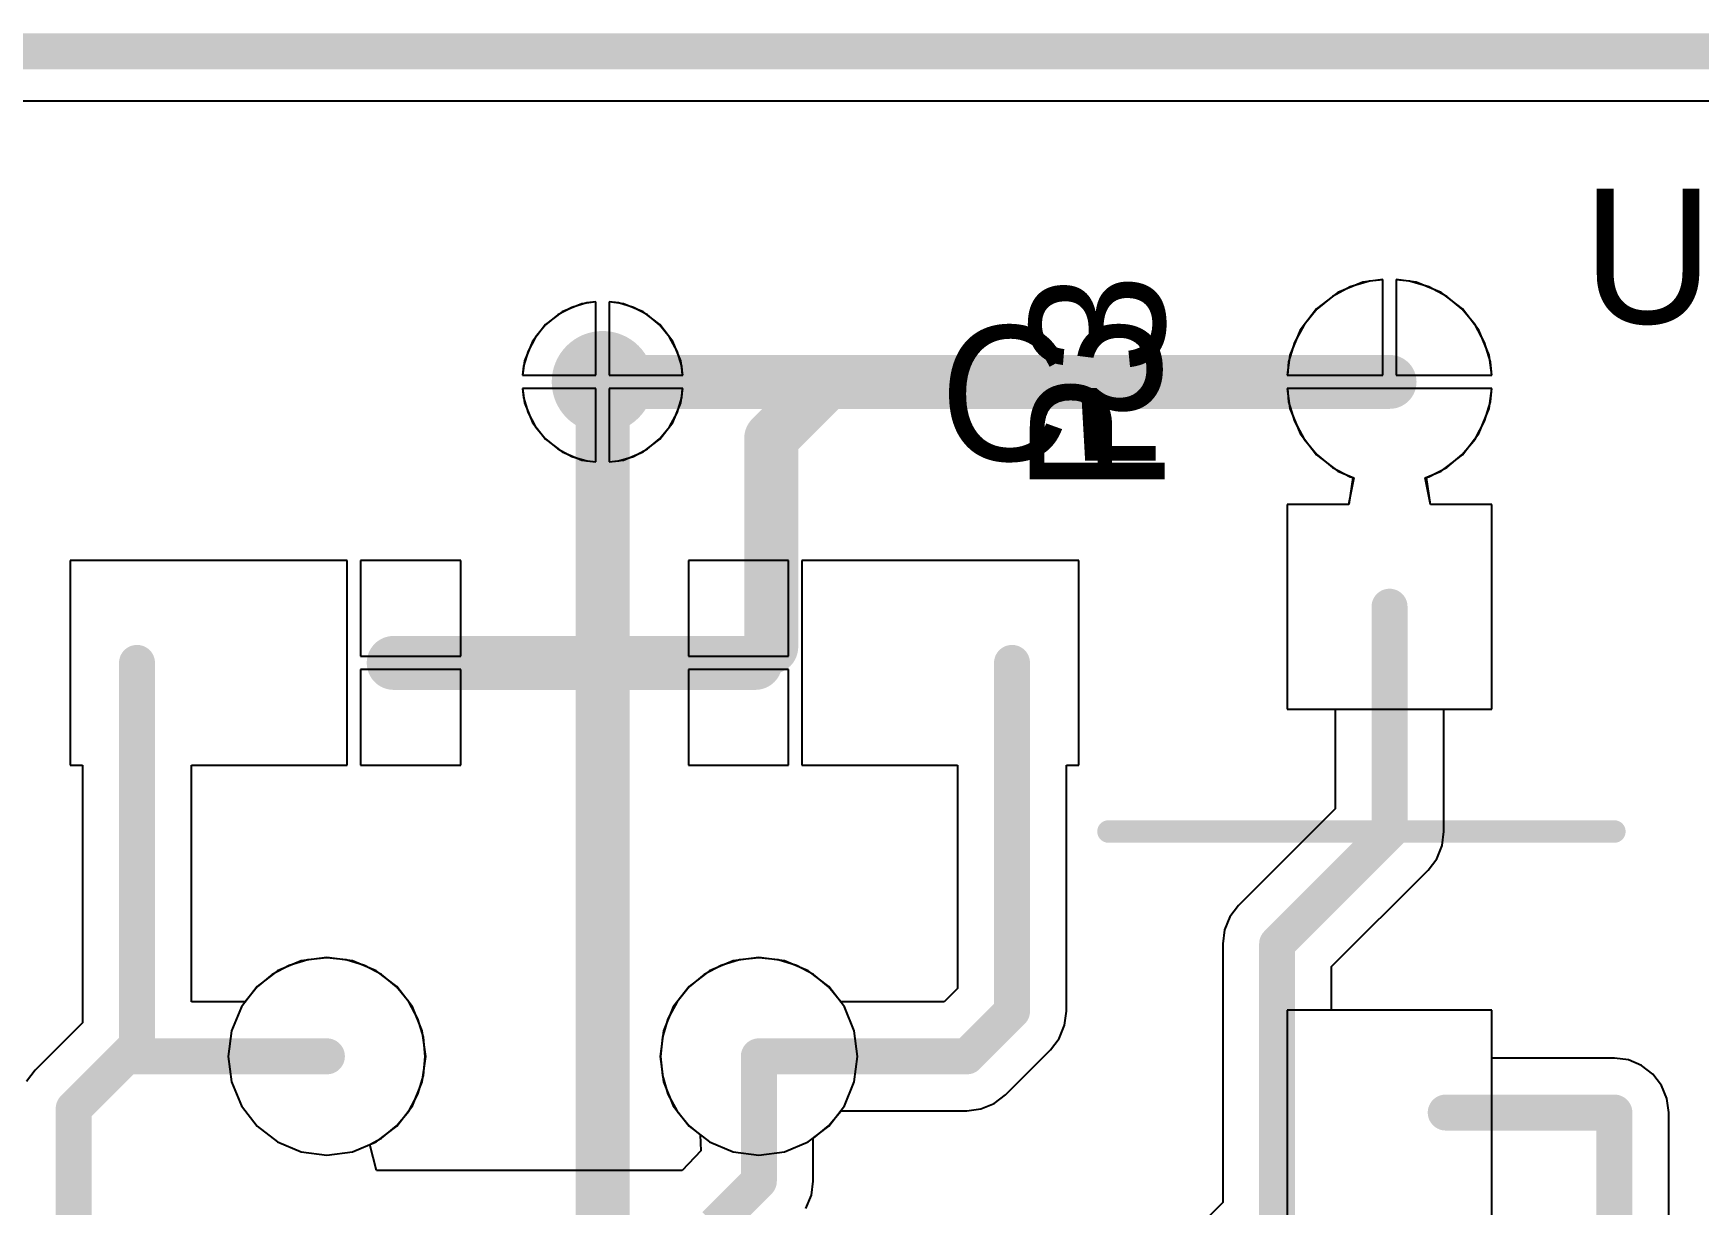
# Model space of a CAD drawing. Extents: x 49.8 to 124.2, y 49.8 to 92.2.
# Drawn here: x 69.77 to 88.58, y 78.97 to 92.2 of the extents above; entities that cross this region are included whole.
import ezdxf

# ---------------------------------------------------------------- set-up
doc = ezdxf.new("R2010")
doc.units = 0
for name, color, linetype in [('BOTTOMLAYER', 5, 'CONTINUOUS'), ('BOTTOMOVERLAY', 54, 'CONTINUOUS'), ('BOTTOMSOLDER', 6, 'CONTINUOUS'), ('MECHANICAL1', 6, 'CONTINUOUS'), ('MULTILAYER', 9, 'CONTINUOUS'), ('TOPLAYER', 1, 'CONTINUOUS'), ('TOPOVERLAY', 2, 'CONTINUOUS'), ('TOPSOLDER', 216, 'CONTINUOUS')]:
    doc.layers.add(name, color=color, linetype=linetype)

msp = doc.modelspace()

# ---------------------------------------------------------------- linework, layer by layer
at = {"layer": 'BOTTOMLAYER', "color": 0}
for p, q in [((50.8, 91.44), (123.19, 91.44)), ((84.863305, 89.40466751999999), (84.64532473999999, 89.33854369999999)), ((85.01500141999999, 89.4196078), (84.863305, 89.40466751999999)), ((85.01500141999999, 88.33999858), (85.01500141999999, 89.4196078)), ((85.316695, 89.40466751999999), (85.16499857999999, 89.4196078)), ((85.16499857999999, 89.4196078), (85.16499857999999, 88.33999858)), ((85.53467526, 89.33854369999999), (85.316695, 89.40466751999999)), ((84.44443106, 89.23116266), (84.26834556, 89.08665443999999)), ((84.64532473999999, 89.33854369999999), (84.44443106, 89.23116266)), ((85.73556894, 89.23116266), (85.53467526, 89.33854369999999)), ((85.91165443999999, 89.08665443999999), (85.73556894, 89.23116266)), ((75.6939939, 89.02229084), (75.55597791999999, 88.90902208)), ((75.85145865999999, 89.10645627999999), (75.6939939, 89.02229084)), ((76.02231429999999, 89.15828497999999), (75.85145865999999, 89.10645627999999)), ((76.12500141999999, 89.16839926), (76.02231429999999, 89.15828497999999)), ((76.12500141999999, 88.33999858), (76.12500141999999, 89.16839926)), ((76.3776857, 89.15828497999999), (76.27499858, 89.16839926)), ((76.27499858, 89.16839926), (76.27499858, 88.33999858)), ((76.54854134, 89.10645627999999), (76.3776857, 89.15828497999999)), ((76.7060061, 89.02229084), (76.54854134, 89.10645627999999)), ((76.84402208, 88.90902208), (76.7060061, 89.02229084)), ((84.26834556, 89.08665443999999), (84.12383734, 88.91056893999999)), ((86.05616266, 88.91056893999999), (85.91165443999999, 89.08665443999999)), ((75.55597791999999, 88.90902208), (75.44270915999999, 88.7710061)), ((76.95729084, 88.7710061), (76.84402208, 88.90902208)), ((84.12383734, 88.91056893999999), (84.0164563, 88.70967526)), ((86.16354369999999, 88.70967526), (86.05616266, 88.91056893999999)), ((75.44270915999999, 88.7710061), (75.35854372, 88.61354134)), ((77.04145627999999, 88.61354134), (76.95729084, 88.7710061)), ((84.0164563, 88.70967526), (83.95033248, 88.49169499999999)), ((86.22966751999999, 88.49169499999999), (86.16354369999999, 88.70967526)), ((75.30671502, 88.4426857), (75.29660074, 88.33999858)), ((75.35854372, 88.61354134), (75.30671502, 88.4426857)), ((77.09328497999999, 88.4426857), (77.04145627999999, 88.61354134)), ((77.10339925999999, 88.33999858), (77.09328497999999, 88.4426857)), ((83.95033248, 88.49169499999999), (83.9353922, 88.33999858)), ((86.2446078, 88.33999858), (86.22966751999999, 88.49169499999999)), ((75.29660074, 88.33999858), (76.12500141999999, 88.33999858)), ((76.27499858, 88.33999858), (77.10339925999999, 88.33999858)), ((83.9353922, 88.33999858), (85.01500141999999, 88.33999858)), ((85.16499857999999, 88.33999858), (86.2446078, 88.33999858)), ((76.12500141999999, 88.19000142), (75.29660074, 88.19000142)), ((75.29660074, 88.19000142), (75.30671502, 88.08731429999999)), ((75.30671502, 88.08731429999999), (75.35854372, 87.91645865999999)), ((76.12500141999999, 87.36160074), (76.12500141999999, 88.19000142)), ((77.10339925999999, 88.19000142), (76.27499858, 88.19000142)), ((76.27499858, 88.19000142), (76.27499858, 87.36160074)), ((77.04145627999999, 87.91645865999999), (77.09328497999999, 88.08731429999999)), ((77.09328497999999, 88.08731429999999), (77.10339925999999, 88.19000142)), ((86.2446078, 88.19000142), (83.9353922, 88.19000142)), ((83.9353922, 88.19000142), (83.95033248, 88.038305)), ((86.22966751999999, 88.038305), (86.2446078, 88.19000142)), ((75.35854372, 87.91645865999999), (75.44270915999999, 87.7589939)), ((76.95729084, 87.7589939), (77.04145627999999, 87.91645865999999)), ((83.95033248, 88.038305), (84.0164563, 87.82032473999999)), ((86.16354369999999, 87.82032473999999), (86.22966751999999, 88.038305)), ((75.44270915999999, 87.7589939), (75.55597791999999, 87.62097792)), ((76.84402208, 87.62097792), (76.95729084, 87.7589939)), ((84.0164563, 87.82032473999999), (84.12383734, 87.61943106)), ((86.05616266, 87.61943106), (86.16354369999999, 87.82032473999999)), ((75.55597791999999, 87.62097792), (75.6939939, 87.50770915999999)), ((75.6939939, 87.50770915999999), (75.85145865999999, 87.42354372)), ((76.54854134, 87.42354372), (76.7060061, 87.50770915999999)), ((76.7060061, 87.50770915999999), (76.84402208, 87.62097792)), ((84.12383734, 87.61943106), (84.26834556, 87.44334556)), ((85.91165443999999, 87.44334556), (86.05616266, 87.61943106)), ((75.85145865999999, 87.42354372), (76.02231429999999, 87.37171502)), ((76.02231429999999, 87.37171502), (76.12500141999999, 87.36160074)), ((76.27499858, 87.36160074), (76.3776857, 87.37171502)), ((76.3776857, 87.37171502), (76.54854134, 87.42354372)), ((84.26834556, 87.44334556), (84.44443106, 87.29883733999999)), ((84.44443106, 87.29883733999999), (84.64532473999999, 87.1914563)), ((85.53467526, 87.1914563), (85.73556894, 87.29883733999999)), ((85.73556894, 87.29883733999999), (85.91165443999999, 87.44334556)), ((84.67353143999999, 87.18289904), (84.62880711999999, 86.88139849999999)), ((84.64532473999999, 87.1914563), (84.67353143999999, 87.18289904)), ((85.50646856, 87.18289904), (85.53467526, 87.1914563)), ((85.55119288, 86.88139849999999), (85.50646856, 87.18289904)), ((84.62880711999999, 86.88139849999999), (83.9336015, 86.88139849999999)), ((83.9336015, 86.88139849999999), (83.9336015, 84.5686015)), ((86.2463985, 86.88139849999999), (85.55119288, 86.88139849999999)), ((86.2463985, 84.5686015), (86.2463985, 86.88139849999999)), ((73.31500195999999, 86.2463985), (70.18360106, 86.2463985)), ((70.18360106, 86.2463985), (70.18360106, 83.9336015)), ((73.31500195999999, 85.08974599999999), (73.31500195999999, 86.2463985)), ((74.59639894, 86.2463985), (73.46499912, 86.2463985)), ((73.46499912, 86.2463985), (73.46499912, 85.16499857999999)), ((74.59639894, 85.16499857999999), (74.59639894, 86.2463985)), ((78.30000088, 86.2463985), (77.16860106, 86.2463985)), ((77.16860106, 86.2463985), (77.16860106, 85.16499857999999)), ((78.30000088, 85.16499857999999), (78.30000088, 86.2463985)), ((81.58139894, 86.2463985), (78.44999804, 86.2463985)), ((78.44999804, 86.2463985), (78.44999804, 85.08974599999999)), ((81.58139894, 83.9336015), (81.58139894, 86.2463985)), ((73.31500195999999, 83.9336015), (73.31500195999999, 85.08974599999999)), ((73.46499912, 85.16499857999999), (74.59639894, 85.16499857999999)), ((77.16860106, 85.16499857999999), (78.30000088, 85.16499857999999)), ((78.44999804, 85.08974599999999), (78.44999804, 83.9336015)), ((74.59639894, 85.01500141999999), (73.46499912, 85.01500141999999)), ((73.46499912, 85.01500141999999), (73.46499912, 83.9336015)), ((74.59639894, 83.9336015), (74.59639894, 85.01500141999999)), ((78.30000088, 85.01500141999999), (77.16860106, 85.01500141999999)), ((77.16860106, 85.01500141999999), (77.16860106, 83.9336015)), ((78.30000088, 83.9336015), (78.30000088, 85.01500141999999)), ((83.9336015, 84.5686015), (84.47513966, 84.5686015)), ((84.47513966, 84.5686015), (84.47513966, 83.43968326)), ((85.70486034, 83.185), (85.70486034, 84.5686015)), ((85.70486034, 84.5686015), (86.2463985, 84.5686015)), ((70.18360106, 83.9336015), (70.32514001999999, 83.9336015)), ((70.32514001999999, 83.9336015), (70.32514001999999, 81.02468428)), ((71.55486069999999, 81.25986033999999), (71.55486069999999, 83.9336015)), ((71.55486069999999, 83.9336015), (73.31500195999999, 83.9336015)), ((73.46499912, 83.9336015), (74.59639894, 83.9336015)), ((77.16860106, 83.9336015), (78.30000088, 83.9336015)), ((78.44999804, 83.9336015), (80.2101393, 83.9336015)), ((80.2101393, 83.9336015), (80.2101393, 81.40968477999999)), ((81.43985998, 81.15500152), (81.43985998, 83.9336015)), ((81.43985998, 83.9336015), (81.58139894, 83.9336015)), ((84.47513966, 83.43968326), (83.3852282, 82.3497718)), ((85.68391041999999, 83.02586138), (85.70486034, 83.185)), ((85.62248559999999, 82.87756856), (85.68391041999999, 83.02586138)), ((85.5247718, 82.7502282), (85.62248559999999, 82.87756856)), ((84.43486034, 81.66031674), (85.5247718, 82.7502282)), ((85.5247718, 82.7502282), (85.52477434, 82.75022566)), ((85.52477434, 82.75022566), (85.5247718, 82.7502282)), ((83.28751439999999, 82.22243144), (83.22608958, 82.07413862)), ((83.3852282, 82.3497718), (83.28751439999999, 82.22243144)), ((83.22608958, 82.07413862), (83.20513966, 81.91499999999999)), ((83.20513966, 81.91499999999999), (83.20513966, 78.99468326)), ((72.65954988, 81.6721252), (72.467343, 81.56938982)), ((72.86810674, 81.73539152), (72.65954988, 81.6721252)), ((73.08499988, 81.75675292), (72.86810674, 81.73539152)), ((73.30189302, 81.73539152), (73.08499988, 81.75675292)), ((73.51044988, 81.6721252), (73.30189302, 81.73539152)), ((73.70265676, 81.56938982), (73.51044988, 81.6721252)), ((77.53955028, 81.6721252), (77.3473434, 81.56938982)), ((77.74810714, 81.73539152), (77.53955028, 81.6721252)), ((77.96500028, 81.75675292), (77.74810714, 81.73539152)), ((78.18189342, 81.73539152), (77.96500028, 81.75675292)), ((78.39045028, 81.6721252), (78.18189342, 81.73539152)), ((78.58265716, 81.56938982), (78.39045028, 81.6721252)), ((84.43486034, 81.1663985), (84.43486034, 81.66031674)), ((72.467343, 81.56938982), (72.29887242, 81.43112746)), ((73.87112734, 81.43112746), (73.70265676, 81.56938982)), ((77.3473434, 81.56938982), (77.17887282, 81.43112746)), ((78.75112774, 81.43112746), (78.58265716, 81.56938982)), ((72.29887242, 81.43112746), (72.16061006, 81.26265688)), ((74.0093897, 81.26265688), (73.87112734, 81.43112746)), ((77.17887282, 81.43112746), (77.04061046, 81.26265688)), ((78.8893901, 81.26265688), (78.75112774, 81.43112746)), ((80.2101393, 81.40968477999999), (80.06031485999999, 81.25986033999999)), ((72.15911654, 81.25986033999999), (71.55486069999999, 81.25986033999999)), ((72.16061006, 81.26265688), (72.15911654, 81.25986033999999)), ((74.11212508, 81.07045), (74.0093897, 81.26265688)), ((77.04061046, 81.26265688), (76.93787508, 81.07045)), ((78.89088362, 81.25986033999999), (78.8893901, 81.26265688)), ((80.06031485999999, 81.25986033999999), (78.89088362, 81.25986033999999)), ((81.41891006, 80.99586289999999), (81.43985998, 81.15500152)), ((86.2463985, 81.1663985), (84.43486034, 81.1663985)), ((86.2463985, 80.62486034), (86.2463985, 81.1663985)), ((70.32514001999999, 81.02468428), (69.79022617999999, 80.48977044)), ((74.1753914, 80.86189313999999), (74.11212508, 81.07045)), ((76.93787508, 81.07045), (76.87460876, 80.86189313999999)), ((81.35748523999999, 80.84757262), (81.41891006, 80.99586289999999)), ((74.1967528, 80.645), (74.1753914, 80.86189313999999)), ((76.87460876, 80.86189313999999), (76.85324736, 80.645)), ((80.74976991999999, 80.21022819999999), (81.25977144, 80.72022971999999)), ((81.25977144, 80.72022971999999), (81.35748523999999, 80.84757008)), ((81.35748778, 80.84756754), (81.35748523999999, 80.84757262)), ((81.35748523999999, 80.84757008), (81.35748778, 80.84756754)), ((74.1753914, 80.42810686), (74.1967528, 80.645)), ((76.85324736, 80.645), (76.87460876, 80.42810686)), ((87.63, 80.62486034), (86.2463985, 80.62486034)), ((87.78913861999999, 80.60391041999999), (87.63, 80.62486034)), ((87.93743144, 80.54248559999999), (87.78913861999999, 80.60391041999999)), ((88.06477179999999, 80.4447718), (87.93743144, 80.54248559999999)), ((69.79022617999999, 80.48977044), (69.69251238, 80.36243008)), ((74.11212508, 80.21955), (74.1753914, 80.42810686)), ((76.87460876, 80.42810686), (76.93787508, 80.21955)), ((88.1624856, 80.31743144), (88.06477179999999, 80.4447718)), ((74.0093897, 80.02734312), (74.11212508, 80.21955)), ((76.93787508, 80.21955), (77.04061046, 80.02734312)), ((80.62242956, 80.1125144), (80.74976991999999, 80.21022819999999)), ((80.74976991999999, 80.21022819999999), (80.74977245999999, 80.21022565999999)), ((80.74977245999999, 80.21022565999999), (80.74976991999999, 80.21022819999999)), ((88.22391042, 80.16913862), (88.1624856, 80.31743144)), ((88.24486033999999, 80.00999999999999), (88.22391042, 80.16913862)), ((73.87112734, 79.85887254), (74.0093897, 80.02734312)), ((77.04061046, 80.02734312), (77.17887282, 79.85887254)), ((78.75112774, 79.85887254), (78.8893901, 80.02734312)), ((78.8893901, 80.02734312), (78.89088362, 80.03013965999999)), ((78.89088362, 80.03013965999999), (80.31499812, 80.03013965999999)), ((80.31499812, 80.03013965999999), (80.47413673999999, 80.05108958)), ((80.47413673999999, 80.05108958), (80.62242956, 80.1125144)), ((88.24486033999999, 76.20000254), (88.24486033999999, 80.00999999999999)), ((73.70265676, 79.72061018), (73.87112734, 79.85887254)), ((77.17887282, 79.85887254), (77.30029243999999, 79.7592258)), ((78.58265716, 79.72061018), (78.75112774, 79.85887254)), ((73.57153942, 79.6505265), (73.70265676, 79.72061018)), ((73.6455982, 79.35486034), (73.57153942, 79.6505265)), ((77.30029243999999, 79.7592258), (77.30931197999999, 79.57561174)), ((78.57986061999999, 79.71911666), (78.58265716, 79.72061018)), ((78.57986061999999, 79.23500028), (78.57986061999999, 79.71911666)), ((77.30931197999999, 79.57561174), (77.09913714, 79.35486034)), ((77.09913714, 79.35486034), (73.6455982, 79.35486034)), ((78.5589107, 79.07586166), (78.57986061999999, 79.23500028)), ((78.49748588, 78.92756883999999), (78.5589107, 79.07586166)), ((83.20513966, 78.99468326), (82.11522819999999, 77.90477179999999))]:
    msp.add_line(p, q, dxfattribs=at)
for points, const_width in [([(75.82499948, 88.265, 1), (76.57500051999999, 88.265, 1)], 0.2499995), ([(76.0476, 88.265, 1), (76.35239999999999, 88.265, 1)], 0.3048), ([(78.5876, 88.265, 1), (78.8924, 88.265, 1)], 0.3048), ([(78.5876, 88.265, 1), (78.8924, 88.265, 1)], 0.3048), ([(78.5876, 88.265, 1), (78.8924, 88.265, 1)], 0.3048), ([(84.93759999999999, 88.265, 1), (85.24239999999999, 88.265, 1)], 0.3048), ([(77.95259999999999, 87.63, 1), (78.25739999999999, 87.63, 1)], 0.3048), ([(77.95259999999999, 87.63, 1), (78.25739999999999, 87.63, 1)], 0.3048), ([(84.9884, 85.725, 1), (85.1916, 85.725, 1)], 0.2032), ([(77.95259999999999, 85.27000217999999, 1), (78.25739999999999, 85.27000217999999, 1)], 0.3048), ([(70.83840036, 85.08999745999999, 1), (71.04160035999999, 85.08999745999999, 1)], 0.2032), ([(73.68759964, 85.08999745999999, 1), (73.99239964, 85.08999745999999, 1)], 0.3048), ([(77.77259527999999, 85.08999745999999, 1), (78.07739527999999, 85.08999745999999, 1)], 0.3048), ([(77.77259527999999, 85.08999745999999, 1), (78.07739527999999, 85.08999745999999, 1)], 0.3048), ([(77.77260036, 85.09000254, 1), (78.07740036, 85.09000254, 1)], 0.3048), ([(80.72339964, 85.08999999999999, 1), (80.92659963999999, 85.08999999999999, 1)], 0.2032), ([(84.9884, 83.185, 1), (85.1916, 83.185, 1)], 0.2032), ([(84.9884, 83.185, 1), (85.1916, 83.185, 1)], 0.2032), ([(83.71839999999999, 81.91499999999999, 1), (83.9216, 81.91499999999999, 1)], 0.2032), ([(83.71839999999999, 81.91499999999999, 1), (83.9216, 81.91499999999999, 1)], 0.2032), ([(80.72339964, 81.15500152, 1), (80.92659963999999, 81.15500152, 1)], 0.2032), ([(80.72339964, 81.15500152, 1), (80.92659963999999, 81.15500152, 1)], 0.2032), ([(70.83840036, 80.77000102, 1), (71.04160035999999, 80.77000102, 1)], 0.2032), ([(70.83840036, 80.77000102, 1), (71.04160035999999, 80.77000102, 1)], 0.2032), ([(70.71339934, 80.645, 1), (70.91659933999999, 80.645, 1)], 0.2032), ([(70.71339934, 80.645, 1), (70.91659933999999, 80.645, 1)], 0.2032), ([(70.71339934, 80.645, 1), (70.91659933999999, 80.645, 1)], 0.2032), ([(72.98339988, 80.645, 1), (73.18659988, 80.645, 1)], 0.2032), ([(77.86340028, 80.645, 1), (78.06660027999999, 80.645, 1)], 0.2032), ([(77.86340028, 80.645, 1), (78.06660027999999, 80.645, 1)], 0.2032), ([(80.21339812, 80.645, 1), (80.41659811999999, 80.645, 1)], 0.2032), ([(80.21339812, 80.645, 1), (80.41659811999999, 80.645, 1)], 0.2032), ([(70.12339798, 80.05499864, 1), (70.32659798, 80.05499864, 1)], 0.2032), ([(70.12339798, 80.05499864, 1), (70.32659798, 80.05499864, 1)], 0.2032), ([(85.62339999999999, 80.00999999999999, 1), (85.8266, 80.00999999999999, 1)], 0.2032), ([(87.52839999999999, 80.00999999999999, 1), (87.7316, 80.00999999999999, 1)], 0.2032), ([(87.52839999999999, 80.00999999999999, 1), (87.7316, 80.00999999999999, 1)], 0.2032), ([(77.86340028, 79.23500028, 1), (78.06660027999999, 79.23500028, 1)], 0.2032), ([(77.86340028, 79.23500028, 1), (78.06660027999999, 79.23500028, 1)], 0.2032)]:
    msp.add_lwpolyline(points, format="xyb", close=True, dxfattribs=dict(at, const_width=const_width))
for points, const_width in [([(76.19999999999999, 88.265), (78.74, 88.265)], 0.6095999999999999), ([(78.10499999999999, 87.63), (78.74, 88.265)], 0.6095999999999999), ([(78.74, 88.265), (85.08999999999999, 88.265)], 0.6095999999999999), ([(78.10499999999999, 85.27000217999999), (78.10499999999999, 87.63)], 0.6095999999999999), ([(85.08999999999999, 83.185), (85.08999999999999, 85.725)], 0.4064), ([(70.94000036, 80.77000102), (70.94000036, 85.08999745999999)], 0.4064), ([(73.83999964, 85.08999745999999), (77.92499527999999, 85.08999745999999)], 0.6095999999999999), ([(77.92499527999999, 85.08999745999999), (77.92500036, 85.09000254)], 0.6095999999999999), ([(80.82499964, 81.15500152), (80.82499964, 85.08999999999999)], 0.4064), ([(83.82, 81.91499999999999), (85.08999999999999, 83.185)], 0.4064), ([(83.82, 78.74), (83.82, 81.91499999999999)], 0.4064), ([(80.31499812, 80.645), (80.82499964, 81.15500152)], 0.4064), ([(70.81499934, 80.645), (70.94000036, 80.77000102)], 0.4064), ([(70.22499798, 80.05499864), (70.81499934, 80.645)], 0.4064), ([(70.81499934, 80.645), (73.08499988, 80.645)], 0.4064), ([(77.96500028, 79.23500028), (77.96500028, 80.645)], 0.4064), ([(77.96500028, 80.645), (80.31499812, 80.645)], 0.4064), ([(70.22499798, 72.77999922), (70.22499798, 80.05499864)], 0.4064), ([(85.725, 80.00999999999999), (87.63, 80.00999999999999)], 0.4064), ([(87.63, 76.19999999999999), (87.63, 80.00999999999999)], 0.4064), ([(77.47, 78.74), (77.96500028, 79.23500028)], 0.4064)]:
    msp.add_lwpolyline(points, dxfattribs=dict(at, const_width=const_width))
at = {"layer": 'BOTTOMOVERLAY', "color": 0, "const_width": 0.254}
msp.add_lwpolyline([(81.91499999999999, 83.185), (87.63, 83.185)], dxfattribs=at)
at = {"layer": 'BOTTOMOVERLAY', "color": 0, "const_width": 0.127}
for points in [[(81.8515, 83.185, 1), (81.9785, 83.185, 1)], [(87.56649999999999, 83.185, 1), (87.6935, 83.185, 1)]]:
    msp.add_lwpolyline(points, format="xyb", close=True, dxfattribs=at)
at = {"layer": 'BOTTOMSOLDER', "color": 0, "const_width": 0.32500062}
msp.add_lwpolyline([(75.78749891999999, 88.265, 1), (76.61250108, 88.265, 1)], format="xyb", close=True, dxfattribs=at)
at = {"layer": 'MECHANICAL1', "color": 0, "const_width": 0.4064}
msp.add_lwpolyline([(49.99999906, 91.99999887999999), (124.00000092, 91.99999887999999)], dxfattribs=at)
at = {"layer": 'MULTILAYER', "color": 0, "const_width": 0.2499995}
msp.add_lwpolyline([(75.82499948, 88.265, 1), (76.57500051999999, 88.265, 1)], format="xyb", close=True, dxfattribs=at)
at = {"layer": 'TOPLAYER', "color": 0}
for p, q in [((50.8, 91.44), (123.19, 91.44)), ((84.78811845999999, 89.39163477999999), (84.50681091999999, 89.27511228)), ((85.01500141999999, 89.42150518), (84.78811845999999, 89.39163477999999)), ((85.01500141999999, 88.33999858), (85.01500141999999, 89.42150518)), ((85.39188154, 89.39163477999999), (85.16499857999999, 89.42150518)), ((85.16499857999999, 89.42150518), (85.16499857999999, 88.33999858)), ((85.67318908, 89.27511228), (85.39188154, 89.39163477999999)), ((84.50681091999999, 89.27511228), (84.26524676, 89.08975324)), ((85.91475324, 89.08975324), (85.67318908, 89.27511228)), ((75.74289144, 89.05673832), (75.55354967999999, 88.91145032)), ((75.96338376, 89.1480691), (75.74289144, 89.05673832)), ((76.12500141999999, 89.16934667999999), (75.96338376, 89.1480691)), ((76.12500141999999, 88.33999858), (76.12500141999999, 89.16934667999999)), ((76.43661623999999, 89.1480691), (76.27499858, 89.16934667999999)), ((76.27499858, 89.16934667999999), (76.27499858, 88.33999858)), ((76.65710856, 89.05673832), (76.43661623999999, 89.1480691)), ((76.84645032, 88.91145032), (76.65710856, 89.05673832)), ((84.26524676, 89.08975324), (84.07988772, 88.84818908)), ((86.10011227999999, 88.84818908), (85.91475324, 89.08975324)), ((75.55354967999999, 88.91145032), (75.40826168, 88.72210856)), ((76.99173832, 88.72210856), (76.84645032, 88.91145032)), ((84.07988772, 88.84818908), (83.96336522, 88.56688154)), ((86.21663477999999, 88.56688154), (86.10011227999999, 88.84818908)), ((75.40826168, 88.72210856), (75.3169309, 88.50161623999999)), ((77.08306909999999, 88.50161623999999), (76.99173832, 88.72210856)), ((75.3169309, 88.50161623999999), (75.29565332, 88.33999858)), ((77.10434667999999, 88.33999858), (77.08306909999999, 88.50161623999999)), ((83.96336522, 88.56688154), (83.93349481999999, 88.33999858)), ((86.24650518, 88.33999858), (86.21663477999999, 88.56688154)), ((75.29565332, 88.33999858), (76.12500141999999, 88.33999858)), ((76.27499858, 88.33999858), (77.10434667999999, 88.33999858)), ((83.93349481999999, 88.33999858), (85.01500141999999, 88.33999858)), ((85.16499857999999, 88.33999858), (86.24650518, 88.33999858)), ((76.12500141999999, 88.19000142), (75.29565332, 88.19000142)), ((75.29565332, 88.19000142), (75.3169309, 88.02838376)), ((76.12500141999999, 87.36065332), (76.12500141999999, 88.19000142)), ((77.10434667999999, 88.19000142), (76.27499858, 88.19000142)), ((76.27499858, 88.19000142), (76.27499858, 87.36065332)), ((77.08306909999999, 88.02838376), (77.10434667999999, 88.19000142)), ((86.24650518, 88.19000142), (83.93349481999999, 88.19000142)), ((83.93349481999999, 88.19000142), (83.96336522, 87.96311845999999)), ((86.21663477999999, 87.96311845999999), (86.24650518, 88.19000142)), ((75.3169309, 88.02838376), (75.40826168, 87.80789143999999)), ((76.99173832, 87.80789143999999), (77.08306909999999, 88.02838376)), ((83.96336522, 87.96311845999999), (84.07988772, 87.68181091999999)), ((86.10011227999999, 87.68181091999999), (86.21663477999999, 87.96311845999999)), ((75.40826168, 87.80789143999999), (75.55354967999999, 87.61854968)), ((76.84645032, 87.61854968), (76.99173832, 87.80789143999999)), ((84.07988772, 87.68181091999999), (84.26524676, 87.44024676)), ((85.91475324, 87.44024676), (86.10011227999999, 87.68181091999999)), ((75.55354967999999, 87.61854968), (75.74289144, 87.47326168)), ((76.65710856, 87.47326168), (76.84645032, 87.61854968)), ((75.74289144, 87.47326168), (75.96338376, 87.3819309)), ((75.96338376, 87.3819309), (76.12500141999999, 87.36065332)), ((76.27499858, 87.36065332), (76.43661623999999, 87.3819309)), ((76.43661623999999, 87.3819309), (76.65710856, 87.47326168)), ((84.26524676, 87.44024676), (84.50681091999999, 87.25488772)), ((85.67318908, 87.25488772), (85.91475324, 87.44024676)), ((84.50681091999999, 87.25488772), (84.68677754, 87.18034125999999)), ((84.68677754, 87.18034125999999), (84.6273136, 86.88139849999999)), ((85.49322246, 87.18034125999999), (85.67318908, 87.25488772)), ((85.5526864, 86.88139849999999), (85.49322246, 87.18034125999999)), ((84.6273136, 86.88139849999999), (83.9336015, 86.88139849999999)), ((83.9336015, 86.88139849999999), (83.9336015, 84.5686015)), ((86.2463985, 86.88139849999999), (85.5526864, 86.88139849999999)), ((86.2463985, 84.5686015), (86.2463985, 86.88139849999999)), ((83.9336015, 84.5686015), (86.2463985, 84.5686015)), ((72.79617139999999, 81.72292266), (72.52702792, 81.61143698)), ((73.08499988, 81.76094646), (72.79617139999999, 81.72292266)), ((73.37382835999999, 81.72292266), (73.08499988, 81.76094646)), ((73.64297184, 81.61143698), (73.37382835999999, 81.72292266)), ((77.67617179999999, 81.72292266), (77.40702832, 81.61143698)), ((77.96500028, 81.76094646), (77.67617179999999, 81.72292266)), ((78.25382875999999, 81.72292266), (77.96500028, 81.76094646)), ((78.52297224, 81.61143698), (78.25382875999999, 81.72292266)), ((72.52702792, 81.61143698), (72.29590569999999, 81.43409418)), ((73.87409405999999, 81.43409418), (73.64297184, 81.61143698)), ((77.40702832, 81.61143698), (77.17590609999999, 81.43409418)), ((78.75409445999999, 81.43409418), (78.52297224, 81.61143698)), ((72.29590569999999, 81.43409418), (72.1185629, 81.20297196)), ((74.05143686, 81.20297196), (73.87409405999999, 81.43409418)), ((77.17590609999999, 81.43409418), (76.9985633, 81.20297196)), ((78.93143726, 81.20297196), (78.75409445999999, 81.43409418)), ((72.1185629, 81.20297196), (72.00707722, 80.93382848)), ((74.16292254, 80.93382848), (74.05143686, 81.20297196)), ((76.9985633, 81.20297196), (76.88707762, 80.93382848)), ((79.04292294, 80.93382848), (78.93143726, 81.20297196)), ((86.2463985, 81.1663985), (83.9336015, 81.1663985)), ((83.9336015, 81.1663985), (83.9336015, 78.8536015)), ((86.2463985, 78.8536015), (86.2463985, 81.1663985)), ((72.00707722, 80.93382848), (71.96905342, 80.645)), ((74.20094634, 80.645), (74.16292254, 80.93382848)), ((76.88707762, 80.93382848), (76.84905382, 80.645)), ((79.08094674, 80.645), (79.04292294, 80.93382848)), ((71.96905342, 80.645), (72.00707722, 80.35617151999999)), ((74.16292254, 80.35617151999999), (74.20094634, 80.645)), ((76.84905382, 80.645), (76.88707762, 80.35617151999999)), ((79.04292294, 80.35617151999999), (79.08094674, 80.645)), ((72.00707722, 80.35617151999999), (72.1185629, 80.08702803999999)), ((74.05143686, 80.08702803999999), (74.16292254, 80.35617151999999)), ((76.88707762, 80.35617151999999), (76.9985633, 80.08702803999999)), ((78.93143726, 80.08702803999999), (79.04292294, 80.35617151999999)), ((72.1185629, 80.08702803999999), (72.29590569999999, 79.85590581999999)), ((73.87409405999999, 79.85590581999999), (74.05143686, 80.08702803999999)), ((76.9985633, 80.08702803999999), (77.17590609999999, 79.85590581999999)), ((78.75409445999999, 79.85590581999999), (78.93143726, 80.08702803999999)), ((72.29590569999999, 79.85590581999999), (72.52702792, 79.67856302)), ((73.64297184, 79.67856302), (73.87409405999999, 79.85590581999999)), ((77.17590609999999, 79.85590581999999), (77.40702832, 79.67856302)), ((78.52297224, 79.67856302), (78.75409445999999, 79.85590581999999)), ((72.52702792, 79.67856302), (72.79617139999999, 79.56707734)), ((73.37382835999999, 79.56707734), (73.64297184, 79.67856302)), ((77.40702832, 79.67856302), (77.67617179999999, 79.56707734)), ((78.25382875999999, 79.56707734), (78.52297224, 79.67856302)), ((72.79617139999999, 79.56707734), (73.08499988, 79.52905353999999)), ((73.08499988, 79.52905353999999), (73.37382835999999, 79.56707734)), ((77.67617179999999, 79.56707734), (77.96500028, 79.52905353999999)), ((77.96500028, 79.52905353999999), (78.25382875999999, 79.56707734))]:
    msp.add_line(p, q, dxfattribs=at)
for points, const_width in [([(75.82499948, 88.265, 1), (76.57500051999999, 88.265, 1)], 0.2499995), ([(76.0476, 88.265, 1), (76.35239999999999, 88.265, 1)], 0.3048)]:
    msp.add_lwpolyline(points, format="xyb", close=True, dxfattribs=dict(at, const_width=const_width))
at = {"layer": 'TOPLAYER', "color": 0, "const_width": 0.6095999999999999}
msp.add_lwpolyline([(76.19999999999999, 76.835), (76.19999999999999, 88.265)], dxfattribs=at)
at = {"layer": 'TOPSOLDER', "color": 0, "const_width": 0.32500062}
msp.add_lwpolyline([(75.78749891999999, 88.265, 1), (76.61250108, 88.265, 1)], format="xyb", close=True, dxfattribs=at)

# ---------------------------------------------------------------- texts
at = {"layer": 'BOTTOMOVERLAY', "color": 0, "text_generation_flag": 2}
msp.add_text('C5', height=1.524, rotation=179.9999999999147, dxfattribs=at).set_placement((80.00999999999999, 88.89999999999999))
at = {"layer": 'TOPOVERLAY', "color": 0}
msp.add_text('U2', height=1.524, dxfattribs=at).set_placement((87.2744, 88.9254))
msp.add_text('P3', height=1.524, rotation=89.99999999995735, dxfattribs=at).set_placement((82.55, 86.99499999999999))

doc.saveas('drawing.dxf')
